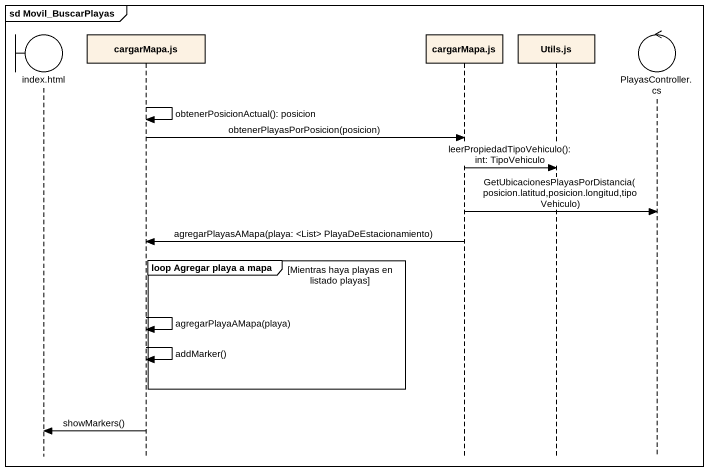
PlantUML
@startuml
mainframe sd Movil_BuscarPlayas
hide footbox
boundary "index.html" as index_html
participant "cargarMapa.js" as cargarMapa_js
participant "cargarMapa.js" as cargarMapa_js_2
participant "Utils.js" as Utils_js
control "PlayasController.cs" as PlayasController_cs

cargarMapa_js -> cargarMapa_js : obtenerPosicionActual(): posicion
cargarMapa_js -> cargarMapa_js_2 : obtenerPlayasPorPosicion(posicion)
cargarMapa_js_2 -> Utils_js : leerPropiedadTipoVehiculo(): int: TipoVehiculo
cargarMapa_js_2 -> PlayasController_cs : GetUbicacionesPlayasPorDistancia(posicion.latitud,posicion.longitud,tipoVehiculo)
cargarMapa_js_2 -> cargarMapa_js : agregarPlayasAMapa(playa: <List> PlayaDeEstacionamiento)
group loop Agregar playa a mapa [Mientras haya playas en listado playas]
  cargarMapa_js -> cargarMapa_js : agregarPlayaAMapa(playa)
  cargarMapa_js -> cargarMapa_js : addMarker()
end
cargarMapa_js -> index_html : showMarkers()
@enduml
